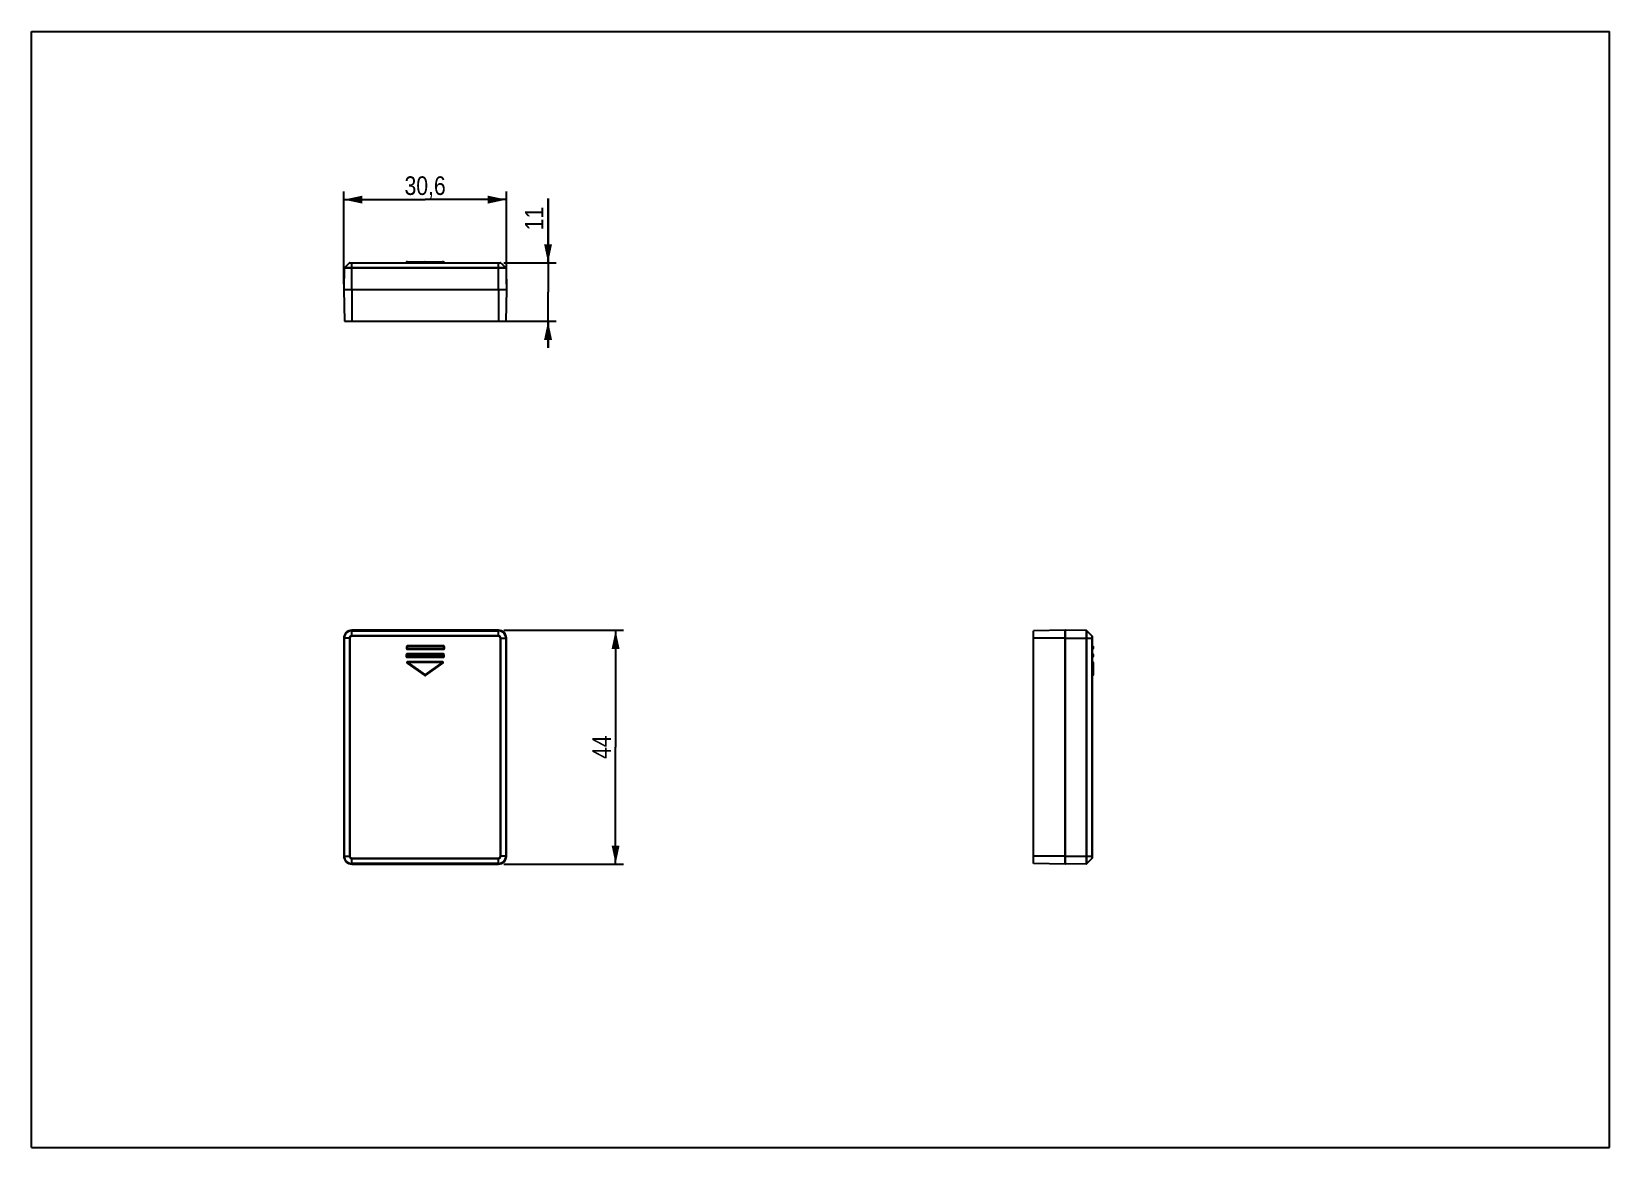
# Model space of a CAD drawing. Header units: millimetres. Extents: x 0 to 297, y 0 to 210.
import ezdxf

# ---------------------------------------------------------------- set-up
doc = ezdxf.new("R2010")
doc.units = ezdxf.units.MM
doc.header["$LTSCALE"] = 16.335
doc.layers.get('0').update_dxf_attribs({"linetype": 'CONTINUOUS'})
doc.styles.get("Standard").update_dxf_attribs({"font": 'txt', "width": 0.85})
doc.dimstyles.new('DIMSTYLE_1', dxfattribs={"dimtxt": 3.5, "dimasz": 3.5, "dimexe": 0.18, "dimexo": 0.0625, "dimgap": 0.09, "dimtad": 1, "dimdsep": 46, "dimtxsty": 'Standard', "dimblk": '_FILLED', "dimblk1": '_FILLED', "dimblk2": '_FILLED', "dimcen": 0.09, "dimadec": 0, "dimazin": 0, "dimtp": 0.01, "dimtm": 0.01, "dimtfac": 1, "dimtofl": 0, "dimtmove": 0, "dimatfit": 3, "dimldrblk": '_FILLED', "dimfxl": 0, "dimtolj": 1, "dimarcsym": 0})

# ---------------------------------------------------------------- blocks, each defined once
blk = doc.blocks.new('_FILLED')
at = {"color": 0, "linetype": 'ByBlock'}
blk.add_solid([(0, 0), (-1, 0.214), (-1, -0.214)], dxfattribs=at)
blk = doc.blocks.new('*D1')
at = {"color": 2, "linetype": 'Continuous'}
for p, q in [((97.22, 166.48), (97.22, 178.56)), ((97.22, 178.56), (97.22, 160.98)), ((88.88, 166.48), (98.72, 166.48)), ((97.22, 150.48), (97.22, 160.98)), ((88.88, 155.48), (98.72, 155.48)), ((97.22, 155.48), (97.22, 150.48))]:
    blk.add_line(p, q, dxfattribs=at)
at = {"color": 2, "linetype": 'Continuous', "xscale": 3.5, "yscale": 3.5, "zscale": 3.5}
for p, rotation in [((97.22, 166.48), 270), ((97.22, 155.48), 90)]:
    blk.add_blockref('_FILLED', p, dxfattribs=dict(at, rotation=rotation))
at = {"color": 2, "linetype": 'Continuous', "insert": (92.85, 172.61), "char_height": 3.5, "width": 5.95, "attachment_point": 1, "rotation": 90, "line_spacing_factor": 0.9}
blk.add_mtext('11', dxfattribs=at)
blk = doc.blocks.new('*D2')
at = {"color": 2, "linetype": 'Continuous'}
for p, q in [((58.78, 162.48), (58.78, 179.87)), ((58.78, 178.37), (74.08, 178.37)), ((89.38, 178.37), (74.08, 178.37)), ((89.38, 162.48), (89.38, 179.87))]:
    blk.add_line(p, q, dxfattribs=at)
at = {"color": 2, "linetype": 'Continuous', "xscale": 3.5, "yscale": 3.5, "zscale": 3.5, "rotation": 180}
blk.add_blockref('_FILLED', (58.78, 178.37), dxfattribs=at)
at = {"color": 2, "linetype": 'Continuous', "xscale": 3.5, "yscale": 3.5, "zscale": 3.5}
blk.add_blockref('_FILLED', (89.38, 178.37), dxfattribs=at)
at = {"color": 2, "linetype": 'Continuous', "insert": (74.08, 182.75), "char_height": 3.5, "width": 11.9, "attachment_point": 2, "line_spacing_factor": 0.9}
blk.add_mtext('30,6', dxfattribs=at)
blk = doc.blocks.new('*D3')
at = {"color": 2, "linetype": 'Continuous'}
for p, q in [((88.88, 97.32), (111.43, 97.32)), ((109.93, 97.32), (109.93, 75.32)), ((109.93, 53.32), (109.93, 75.32)), ((88.88, 53.32), (111.43, 53.32))]:
    blk.add_line(p, q, dxfattribs=at)
at = {"color": 2, "linetype": 'Continuous', "xscale": 3.5, "yscale": 3.5, "zscale": 3.5}
for p, rotation in [((109.93, 97.32), 90), ((109.93, 53.32), 270)]:
    blk.add_blockref('_FILLED', p, dxfattribs=dict(at, rotation=rotation))
at = {"color": 2, "linetype": 'Continuous', "insert": (105.56, 75.32), "char_height": 3.5, "width": 5.95, "attachment_point": 2, "rotation": 90, "line_spacing_factor": 0.9}
blk.add_mtext('44', dxfattribs=at)

msp = doc.modelspace()

# ---------------------------------------------------------------- linework, layer by layer
at = {"color": 7, "linetype": 'Continuous'}
for p, q in [((0, 0), (0, 210)), ((0, 210), (297, 210)), ((297, 0), (297, 210)), ((59.834, 166.456), (58.875, 165.514)), ((59.834, 166.456), (88.317, 166.456)), ((59.904, 166.485), (88.247, 166.485)), ((60.276, 161.485), (60.276, 166.485)), ((70.576, 166.615), (70.576, 166.555)), ((70.576, 166.615), (77.649, 166.615)), ((70.576, 166.555), (77.649, 166.555)), ((70.646, 166.494), (70.646, 166.685)), ((70.646, 166.685), (77.579, 166.685)), ((70.724, 166.615), (70.724, 166.555)), ((70.753, 166.615), (70.753, 166.555)), ((74.035, 166.615), (74.035, 166.555)), ((74.116, 166.615), (74.116, 166.555)), ((77.398, 166.615), (77.398, 166.555)), ((77.427, 166.615), (77.427, 166.555)), ((77.506, 166.494), (77.506, 166.685)), ((77.576, 166.615), (77.576, 166.555)), ((77.599, 166.506), (77.599, 166.615)), ((77.649, 166.615), (77.649, 166.555)), ((87.876, 161.485), (87.876, 166.485)), ((88.317, 166.456), (89.277, 165.514)), ((58.845, 165.444), (58.776, 161.485)), ((89.306, 165.444), (58.845, 165.444)), ((89.277, 165.514), (58.875, 165.514)), ((89.306, 165.444), (89.376, 161.485)), ((58.776, 161.485), (89.376, 161.485)), ((58.776, 161.435), (58.88, 155.485)), ((58.776, 161.435), (89.375, 161.435)), ((59.937, 161.435), (59.937, 161.485)), ((60.16, 161.485), (60.16, 161.435)), ((60.276, 161.435), (60.276, 155.485)), ((60.876, 161.485), (60.876, 161.435)), ((61.577, 161.435), (61.577, 161.485)), ((61.976, 161.485), (61.976, 161.435)), ((69.076, 161.485), (69.076, 161.435)), ((69.776, 161.485), (69.776, 161.435)), ((71.076, 161.435), (71.076, 161.485)), ((77.076, 161.435), (77.076, 161.485)), ((86.176, 161.485), (86.176, 161.435)), ((86.574, 161.485), (86.574, 161.435)), ((87.276, 161.485), (87.276, 161.435)), ((87.876, 161.435), (87.876, 155.485)), ((87.992, 161.485), (87.992, 161.435)), ((88.214, 161.435), (88.214, 161.485)), ((89.375, 161.435), (89.271, 155.485)), ((58.88, 155.485), (89.271, 155.485)), ((58.776, 95.824), (58.776, 54.824)), ((59.904, 95.824), (58.776, 95.824)), ((58.845, 54.824), (58.845, 95.824)), ((58.875, 54.824), (58.875, 95.824)), ((59.834, 95.824), (59.834, 54.824)), ((59.904, 95.824), (59.904, 54.824)), ((60.276, 96.196), (60.276, 97.324)), ((87.876, 97.324), (60.276, 97.324)), ((60.276, 97.255), (87.876, 97.255)), ((60.276, 97.225), (87.876, 97.225)), ((87.876, 96.266), (60.276, 96.266)), ((87.876, 96.196), (60.276, 96.196)), ((87.876, 96.196), (87.876, 97.324)), ((88.247, 54.824), (88.247, 95.824)), ((88.247, 95.824), (89.376, 95.824)), ((88.317, 54.824), (88.317, 95.824)), ((89.277, 95.824), (89.277, 54.824)), ((89.306, 95.824), (89.306, 54.824)), ((89.376, 54.824), (89.376, 95.824)), ((194.572, 97.324), (188.622, 97.22)), ((188.622, 53.429), (188.622, 97.22)), ((194.572, 95.824), (188.622, 95.824)), ((194.572, 53.325), (194.572, 97.324)), ((194.572, 96.024), (194.622, 96.024)), ((194.622, 53.324), (194.622, 97.324)), ((198.581, 97.255), (194.622, 97.324)), ((194.622, 95.824), (199.622, 95.824)), ((198.581, 53.394), (198.581, 97.255)), ((198.651, 53.423), (198.651, 97.225)), ((199.593, 96.266), (198.651, 97.225)), ((199.593, 96.266), (199.593, 54.383)), ((199.622, 96.196), (199.622, 54.453)), ((70.506, 92.754), (70.506, 92.394)), ((70.506, 92.754), (77.646, 92.754)), ((70.506, 92.394), (77.646, 92.394)), ((70.576, 92.754), (70.576, 92.394)), ((70.579, 94.274), (70.579, 93.874)), ((70.579, 94.274), (70.649, 94.274)), ((70.579, 93.874), (70.649, 93.874)), ((70.646, 92.254), (70.646, 92.894)), ((77.506, 92.894), (70.646, 92.894)), ((77.506, 92.824), (70.646, 92.824)), ((70.646, 92.324), (77.506, 92.324)), ((70.646, 92.254), (77.506, 92.254)), ((70.649, 94.274), (70.649, 93.874)), ((70.649, 94.274), (70.702, 94.259)), ((70.719, 93.894), (70.65, 93.875)), ((70.699, 94.394), (70.699, 94.324)), ((77.599, 94.394), (70.699, 94.394)), ((77.599, 94.324), (70.699, 94.324)), ((70.719, 94.254), (70.699, 94.323)), ((70.699, 93.824), (70.714, 93.878)), ((70.699, 93.754), (70.699, 93.824)), ((70.699, 93.824), (77.599, 93.824)), ((70.699, 93.754), (77.599, 93.754)), ((70.702, 94.259), (70.719, 94.254)), ((70.714, 93.878), (70.719, 93.894)), ((70.719, 94.254), (70.719, 93.894)), ((77.579, 94.254), (70.719, 94.254)), ((70.719, 93.894), (77.579, 93.894)), ((77.506, 92.894), (77.506, 92.254)), ((77.576, 92.394), (77.576, 92.754)), ((77.579, 94.254), (77.647, 94.274)), ((77.583, 94.271), (77.579, 94.254)), ((77.579, 93.894), (77.579, 94.254)), ((77.595, 93.89), (77.579, 93.894)), ((77.579, 93.894), (77.598, 93.826)), ((77.599, 94.324), (77.583, 94.271)), ((77.649, 93.874), (77.595, 93.89)), ((77.599, 94.394), (77.599, 94.324)), ((77.599, 93.754), (77.599, 93.824)), ((77.646, 92.394), (77.646, 92.754)), ((77.649, 93.874), (77.649, 94.274)), ((77.719, 94.274), (77.649, 94.274)), ((77.719, 93.874), (77.649, 93.874)), ((77.719, 93.874), (77.719, 94.274)), ((194.572, 94.824), (194.622, 94.824)), ((194.572, 93.324), (194.622, 93.324)), ((194.572, 92.524), (194.622, 92.524)), ((199.631, 94.274), (199.752, 94.274)), ((199.631, 93.874), (199.752, 93.874)), ((199.631, 92.754), (199.822, 92.754)), ((199.631, 92.394), (199.822, 92.394)), ((199.692, 94.324), (199.692, 93.824)), ((199.752, 94.324), (199.692, 94.324)), ((199.752, 93.824), (199.692, 93.824)), ((199.692, 92.824), (199.692, 92.324)), ((199.752, 92.824), (199.692, 92.824)), ((199.752, 92.324), (199.692, 92.324)), ((199.752, 94.324), (199.752, 93.824)), ((199.752, 92.824), (199.752, 92.324)), ((199.822, 94.254), (199.822, 93.894)), ((199.822, 92.754), (199.822, 92.394)), ((70.713, 91.141), (70.794, 91.254)), ((70.713, 91.141), (73.994, 88.797)), ((70.753, 91.197), (74.035, 88.853)), ((70.794, 91.254), (70.794, 91.394)), ((77.357, 91.394), (70.794, 91.394)), ((77.357, 91.324), (70.794, 91.324)), ((70.794, 91.254), (74.076, 88.91)), ((77.357, 91.254), (70.794, 91.254)), ((74.076, 88.91), (77.357, 91.254)), ((74.116, 88.853), (77.398, 91.197)), ((74.157, 88.797), (77.438, 91.141)), ((77.357, 91.254), (77.357, 91.394)), ((77.357, 91.254), (77.438, 91.141)), ((194.572, 91.124), (194.622, 91.124)), ((194.572, 90.324), (194.622, 90.324)), ((199.692, 91.324), (199.692, 88.84)), ((199.752, 91.324), (199.692, 91.324)), ((199.752, 91.197), (199.692, 91.197)), ((199.752, 91.324), (199.752, 88.84)), ((199.822, 91.254), (199.822, 88.91)), ((74.076, 88.91), (73.994, 88.797)), ((74.157, 88.797), (74.076, 88.91)), ((199.752, 88.853), (199.692, 88.853)), ((199.752, 88.84), (199.692, 88.84)), ((194.572, 78.324), (194.622, 78.324)), ((194.572, 77.624), (194.622, 77.624)), ((194.572, 69.324), (194.622, 69.324)), ((194.572, 66.324), (194.622, 66.324)), ((194.622, 62.324), (194.572, 62.324)), ((194.622, 61.624), (194.572, 61.624)), ((194.622, 60.624), (194.572, 60.624)), ((194.622, 58.624), (194.572, 58.624)), ((58.776, 54.824), (59.904, 54.824)), ((60.276, 54.453), (87.876, 54.453)), ((60.276, 53.324), (60.276, 54.453)), ((60.276, 54.383), (87.876, 54.383)), ((87.876, 53.324), (87.876, 54.453)), ((89.376, 54.824), (88.247, 54.824)), ((194.572, 54.824), (188.622, 54.824)), ((194.622, 56.208), (194.572, 56.208)), ((194.572, 55.508), (194.622, 55.508)), ((194.622, 54.824), (199.622, 54.824)), ((199.593, 54.383), (198.651, 53.423)), ((87.876, 53.423), (60.276, 53.423)), ((87.876, 53.394), (60.276, 53.394)), ((60.276, 53.324), (87.876, 53.324)), ((194.572, 53.325), (188.622, 53.429)), ((198.581, 53.394), (194.622, 53.324)), ((0, 0), (297, 0))]:
    msp.add_line(p, q, dxfattribs=at)
for centre, radius, start, end in [((59.904, 166.385), 0.1, 90, 134.5), ((70.506, 166.555), 0.07, 300, 360), ((70.646, 166.615), 0.07, 90, 180), ((70.654, 166.555), 0.07, 300, 360), ((77.497, 166.555), 0.07, 180, 240), ((77.506, 166.615), 0.07, 0, 90), ((77.646, 166.555), 0.07, 180, 240), ((77.579, 166.615), 0.07, 0, 90), ((77.719, 166.555), 0.07, 180, 240), ((88.247, 166.385), 0.1, 45.5, 90), ((58.945, 165.442), 0.1, 134.5, 179), ((89.206, 165.442), 0.1, 1, 45.5), ((60.276, 95.824), 1.5, 90, 180), ((60.276, 95.824), 1.431, 90, 180), ((60.276, 95.824), 1.401, 90, 180), ((60.276, 95.824), 0.442, 90, 180), ((60.276, 95.824), 0.372, 90, 180), ((87.876, 95.824), 1.5, 0, 90), ((87.876, 95.824), 1.431, 0, 90), ((87.876, 95.824), 1.401, 0, 90), ((87.876, 95.824), 0.442, 0, 90), ((87.876, 95.824), 0.372, 0, 90), ((198.58, 97.155), 0.1, 44.5, 89), ((199.522, 96.196), 0.1, 0, 44.5), ((70.646, 92.754), 0.14, 90, 180), ((70.646, 92.394), 0.14, 180, 270), ((70.646, 92.754), 0.07, 90, 180), ((70.646, 92.394), 0.07, 180, 270), ((70.699, 94.274), 0.12, 90, 180), ((70.699, 93.874), 0.12, 180, 270), ((70.699, 94.274), 0.05, 90, 180), ((70.699, 93.874), 0.05, 180, 270), ((77.506, 92.754), 0.14, 0, 90), ((77.506, 92.754), 0.07, 0, 90), ((77.506, 92.394), 0.14, 270, 360), ((77.506, 92.394), 0.07, 270, 360), ((77.599, 94.274), 0.12, 0, 90), ((77.599, 94.274), 0.05, 0, 90), ((77.599, 93.874), 0.12, 270, 360), ((77.599, 93.874), 0.05, 270, 360), ((199.692, 94.394), 0.07, 210, 270), ((199.692, 93.754), 0.07, 90, 150), ((199.692, 92.894), 0.07, 210, 270), ((199.692, 92.254), 0.07, 90, 150), ((199.752, 94.254), 0.07, 0, 90), ((199.752, 93.894), 0.07, 270, 360), ((199.752, 92.754), 0.07, 0, 90), ((199.752, 92.394), 0.07, 270, 360), ((70.794, 91.254), 0.14, 90, 234.46232), ((70.794, 91.254), 0.07, 90, 234.46232), ((77.357, 91.254), 0.14, 305.53768, 90), ((77.357, 91.254), 0.07, 305.53768, 90), ((199.692, 91.394), 0.07, 210, 270), ((199.752, 91.254), 0.07, 0, 90), ((74.076, 88.91), 0.14, 234.46232, 305.53768), ((74.076, 88.91), 0.07, 234.46232, 305.53768), ((199.692, 88.77), 0.07, 90, 150), ((199.752, 88.91), 0.07, 270, 360), ((60.276, 54.824), 1.5, 180, 270), ((60.276, 54.824), 1.431, 180, 270), ((60.276, 54.824), 1.401, 180, 270), ((60.276, 54.824), 0.442, 180, 270), ((60.276, 54.824), 0.372, 180, 270), ((87.876, 54.824), 1.5, 270, 360), ((87.876, 54.824), 1.431, 270, 360), ((87.876, 54.824), 1.401, 270, 0), ((87.876, 54.824), 0.442, 270, 0), ((87.876, 54.824), 0.372, 270, 360), ((199.522, 54.453), 0.1, 315.5, 360), ((198.58, 53.494), 0.1, 271, 315.5)]:
    msp.add_arc(centre, radius, start, end, dxfattribs=at)
for points, knots in [([(70.724, 166.615), (70.724, 166.627), (70.73, 166.652), (70.748, 166.669), (70.759, 166.676)], [0, 0, 0, 0, 0.5000269, 1, 1, 1, 1]), ([(70.733, 166.494), (70.735, 166.496), (70.741, 166.503), (70.745, 166.513), (70.748, 166.52)], [0, 0, 0, 0, 0.226339, 1, 1, 1, 1]), ([(70.748, 166.52), (70.749, 166.523), (70.752, 166.534), (70.753, 166.546), (70.753, 166.555)], [0, 0, 0, 0, 0.2414863, 1, 1, 1, 1]), ([(70.782, 166.682), (70.772, 166.677), (70.757, 166.654), (70.753, 166.629), (70.753, 166.615)], [0, 0, 0, 0, 0.4359316, 1, 1, 1, 1]), ([(73.994, 166.485), (74, 166.485), (74.012, 166.49), (74.025, 166.506), (74.033, 166.529), (74.035, 166.546), (74.035, 166.555)], [0, 0, 0, 0, 0.1870807, 0.415945, 0.6935458, 1, 1, 1, 1]), ([(74.076, 166.685), (74.07, 166.685), (74.058, 166.68), (74.045, 166.664), (74.037, 166.641), (74.035, 166.624), (74.035, 166.615)], [0, 0, 0, 0, 0.1871029, 0.4160368, 0.6936116, 1, 1, 1, 1]), ([(74.076, 166.685), (74.081, 166.685), (74.093, 166.68), (74.106, 166.664), (74.114, 166.641), (74.116, 166.624), (74.116, 166.615)], [0, 0, 0, 0, 0.1871029, 0.4160368, 0.6936116, 1, 1, 1, 1]), ([(74.157, 166.485), (74.151, 166.485), (74.139, 166.49), (74.126, 166.506), (74.118, 166.529), (74.116, 166.546), (74.116, 166.555)], [0, 0, 0, 0, 0.1870807, 0.415945, 0.6935458, 1, 1, 1, 1]), ([(77.369, 166.682), (77.379, 166.677), (77.394, 166.654), (77.398, 166.629), (77.398, 166.615)], [0, 0, 0, 0, 0.4365389, 1, 1, 1, 1]), ([(77.427, 166.615), (77.427, 166.627), (77.421, 166.652), (77.403, 166.669), (77.392, 166.676)], [0, 0, 0, 0, 0.5000269, 1, 1, 1, 1]), ([(77.403, 166.52), (77.402, 166.523), (77.399, 166.534), (77.398, 166.546), (77.398, 166.555)], [0, 0, 0, 0, 0.2414863, 1, 1, 1, 1]), ([(77.418, 166.494), (77.417, 166.496), (77.41, 166.503), (77.406, 166.513), (77.403, 166.52)], [0, 0, 0, 0, 0.226339, 1, 1, 1, 1]), ([(77.583, 166.683), (77.586, 166.681), (77.59, 166.672), (77.597, 166.65), (77.599, 166.63), (77.599, 166.615)], [0, 0, 0, 0, 0.1518483, 0.3802699, 1, 1, 1, 1]), ([(199.752, 94.274), (199.767, 94.274), (199.787, 94.273), (199.81, 94.266), (199.818, 94.262), (199.82, 94.259)], [0, 0, 0, 0, 0.6197367, 0.8481718, 1, 1, 1, 1]), ([(199.82, 93.89), (199.818, 93.887), (199.81, 93.882), (199.787, 93.876), (199.767, 93.874), (199.752, 93.874)], [0, 0, 0, 0, 0.1518483, 0.3802699, 1, 1, 1, 1]), ([(199.622, 91.141), (199.622, 91.148), (199.626, 91.164), (199.648, 91.189), (199.675, 91.197), (199.692, 91.197)], [0, 0, 0, 0, 0.2273851, 0.470089, 1, 1, 1, 1]), ([(199.822, 91.254), (199.822, 91.247), (199.818, 91.231), (199.796, 91.206), (199.769, 91.197), (199.752, 91.197)], [0, 0, 0, 0, 0.2275634, 0.4701756, 1, 1, 1, 1]), ([(199.631, 88.825), (199.633, 88.827), (199.64, 88.836), (199.649, 88.842), (199.657, 88.846)], [0, 0, 0, 0, 0.2412276, 1, 1, 1, 1]), ([(199.813, 88.882), (199.806, 88.873), (199.787, 88.858), (199.764, 88.853), (199.752, 88.853)], [0, 0, 0, 0, 0.4799638, 1, 1, 1, 1]), ([(199.822, 88.91), (199.822, 88.903), (199.819, 88.893), (199.814, 88.884), (199.813, 88.882)], [0, 0, 0, 0, 0.7409598, 1, 1, 1, 1])]:
    msp.add_open_spline(points, degree=3, knots=knots, dxfattribs=at)
for points in [[(70.759, 166.676), (70.769, 166.682), (70.782, 166.685), (70.794, 166.685)], [(70.794, 166.685), (70.79, 166.685), (70.786, 166.684), (70.782, 166.682)], [(77.392, 166.676), (77.382, 166.682), (77.369, 166.685), (77.357, 166.685)], [(77.357, 166.685), (77.361, 166.685), (77.366, 166.684), (77.369, 166.682)], [(77.579, 166.685), (77.58, 166.685), (77.582, 166.684), (77.583, 166.683)], [(199.82, 94.259), (199.821, 94.258), (199.822, 94.256), (199.822, 94.254)], [(199.822, 93.894), (199.822, 93.893), (199.821, 93.891), (199.82, 93.89)], [(199.657, 88.846), (199.668, 88.851), (199.68, 88.853), (199.692, 88.853)]]:
    msp.add_open_spline(points, degree=3, dxfattribs=at)

# ---------------------------------------------------------------- dimensions: what is measured, and where the dimension line sits
at = {"color": 2, "linetype": 'Continuous'}
dim = msp.add_linear_dim(base=(89.376, 178.375), p1=(58.776, 162.485), p2=(89.376, 162.485), dimstyle='DIMSTYLE_1', dxfattribs=at)
dim.commit()
dim.dimension.update_dxf_attribs({"geometry": '*D2', "text_midpoint": (68.126, 181), "dimtype": 160})
for base, p1, p2, picture, middle in [((97.223, 155.485), (88.876, 166.485), (88.876, 155.485), '*D1', (94.598, 175.585)), ((109.933, 53.324), (88.876, 97.324), (88.876, 53.324), '*D3', (108.641, 72.665))]:
    dim = msp.add_linear_dim(base=base, p1=p1, p2=p2, angle=270, dimstyle='DIMSTYLE_1', dxfattribs=at)
    dim.commit()
    dim.dimension.update_dxf_attribs({"geometry": picture, "text_midpoint": middle, "dimtype": 160})

doc.saveas('drawing.dxf')
